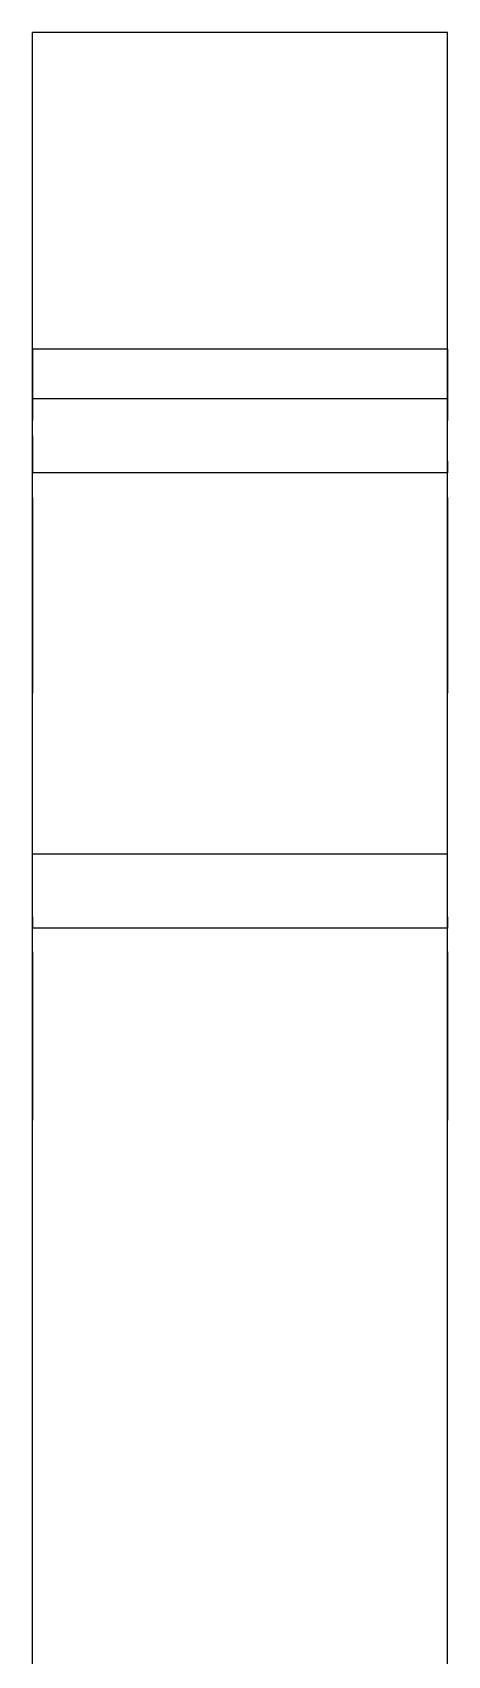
# Model space of a CAD drawing. Header units: millimetres. Extents: x -65 to 188, y -225 to 38.
# Drawn here: x 132.5 to 146.5, y -114.8 to -60 of the extents above; entities that cross this region are included whole.
import ezdxf

# ---------------------------------------------------------------- set-up
doc = ezdxf.new("R2010")
doc.units = ezdxf.units.MM
doc.layers.add('SIDE_YZ', color=7, linetype='Continuous')

msp = doc.modelspace()

# ---------------------------------------------------------------- linework, layer by layer
at = {"layer": 'SIDE_YZ'}
for p, q in [((146.5, -60.01), (132.5, -60.01)), ((132.5, -60.09), (132.5, -60.01)), ((132.5, -60.249), (132.5, -60.09)), ((132.5, -60.488), (132.5, -60.249)), ((146.5, -60.09), (146.5, -60.01)), ((146.5, -60.249), (146.5, -60.09)), ((146.5, -60.488), (146.5, -60.249)), ((132.5, -60.807), (132.5, -60.488)), ((132.5, -61.203), (132.5, -60.807)), ((146.5, -60.807), (146.5, -60.488)), ((146.5, -61.203), (146.5, -60.807)), ((132.5, -61.678), (132.5, -61.203)), ((146.5, -61.678), (146.5, -61.203)), ((132.5, -62.23), (132.5, -61.678)), ((146.5, -62.23), (146.5, -61.678)), ((132.5, -62.858), (132.5, -62.23)), ((146.5, -62.858), (146.5, -62.23)), ((132.5, -63.561), (132.5, -62.858)), ((146.5, -63.561), (146.5, -62.858)), ((132.5, -64.339), (132.5, -63.561)), ((146.5, -64.339), (146.5, -63.561)), ((132.5, -65.19), (132.5, -64.339)), ((146.5, -65.19), (146.5, -64.339)), ((132.5, -66.112), (132.5, -65.19)), ((146.5, -66.112), (146.5, -65.19)), ((132.5, -67.104), (132.5, -66.112)), ((146.5, -67.104), (146.5, -66.112)), ((132.5, -68.165), (132.5, -67.104)), ((146.5, -68.165), (146.5, -67.104)), ((132.5, -69.292), (132.5, -68.165)), ((146.5, -69.292), (146.5, -68.165)), ((132.5, -70.485), (132.5, -69.292)), ((146.5, -70.485), (146.5, -69.292)), ((132.5, -71.741), (132.5, -70.485)), ((146.5, -71.741), (146.5, -70.485)), ((146.5, -70.701), (132.5, -70.701)), ((132.5, -70.742), (132.5, -70.701)), ((132.5, -70.701), (132.5, -70.722)), ((132.5, -70.722), (132.5, -70.805)), ((132.5, -70.845), (132.5, -70.742)), ((132.5, -70.805), (132.5, -70.95)), ((132.5, -71.01), (132.5, -70.845)), ((132.5, -70.95), (132.5, -71.157)), ((132.5, -71.237), (132.5, -71.01)), ((132.5, -71.157), (132.5, -71.426)), ((146.5, -70.742), (146.5, -70.701)), ((146.5, -70.701), (146.5, -70.722)), ((146.5, -70.722), (146.5, -70.805)), ((146.5, -70.845), (146.5, -70.742)), ((146.5, -70.805), (146.5, -70.95)), ((146.5, -71.01), (146.5, -70.845)), ((146.5, -70.95), (146.5, -71.157)), ((146.5, -71.237), (146.5, -71.01)), ((146.5, -71.157), (146.5, -71.426)), ((132.5, -71.525), (132.5, -71.237)), ((132.5, -71.426), (132.5, -71.755)), ((132.5, -71.873), (132.5, -71.525)), ((132.5, -73.058), (132.5, -71.741)), ((132.5, -71.755), (132.5, -72.145)), ((146.5, -71.525), (146.5, -71.237)), ((146.5, -71.426), (146.5, -71.755)), ((146.5, -71.873), (146.5, -71.525)), ((146.5, -73.058), (146.5, -71.741)), ((146.5, -71.755), (146.5, -72.145)), ((132.5, -72.282), (132.5, -71.873)), ((132.5, -72.145), (132.5, -72.594)), ((132.5, -72.751), (132.5, -72.282)), ((146.5, -72.282), (146.5, -71.873)), ((146.5, -72.145), (146.5, -72.594)), ((146.5, -72.751), (146.5, -72.282)), ((146.5, -72.377), (132.5, -72.377)), ((132.5, -72.379), (132.5, -72.377)), ((132.5, -72.383), (132.5, -72.379)), ((132.5, -72.389), (132.5, -72.383)), ((132.5, -72.397), (132.5, -72.389)), ((132.5, -72.407), (132.5, -72.397)), ((132.5, -72.418), (132.5, -72.407)), ((132.5, -72.432), (132.5, -72.418)), ((132.5, -72.448), (132.5, -72.432)), ((132.5, -72.465), (132.5, -72.448)), ((132.5, -72.484), (132.5, -72.465)), ((132.5, -72.505), (132.5, -72.484)), ((132.5, -72.528), (132.5, -72.505)), ((132.5, -72.553), (132.5, -72.528)), ((132.5, -72.579), (132.5, -72.553)), ((132.5, -72.607), (132.5, -72.579)), ((132.5, -72.594), (132.5, -73.103)), ((132.5, -72.637), (132.5, -72.607)), ((132.5, -72.668), (132.5, -72.637)), ((132.5, -72.7), (132.5, -72.668)), ((132.5, -72.734), (132.5, -72.7)), ((132.5, -72.77), (132.5, -72.734)), ((132.5, -73.279), (132.5, -72.751)), ((132.5, -72.807), (132.5, -72.77)), ((132.5, -72.845), (132.5, -72.807)), ((132.5, -72.884), (132.5, -72.845)), ((146.5, -72.379), (146.5, -72.377)), ((146.5, -72.383), (146.5, -72.379)), ((146.5, -72.389), (146.5, -72.383)), ((146.5, -72.397), (146.5, -72.389)), ((146.5, -72.407), (146.5, -72.397)), ((146.5, -72.418), (146.5, -72.407)), ((146.5, -72.432), (146.5, -72.418)), ((146.5, -72.448), (146.5, -72.432)), ((146.5, -72.465), (146.5, -72.448)), ((146.5, -72.484), (146.5, -72.465)), ((146.5, -72.505), (146.5, -72.484)), ((146.5, -72.528), (146.5, -72.505)), ((146.5, -72.553), (146.5, -72.528)), ((146.5, -72.579), (146.5, -72.553)), ((146.5, -72.607), (146.5, -72.579)), ((146.5, -72.594), (146.5, -73.103)), ((146.5, -72.637), (146.5, -72.607)), ((146.5, -72.668), (146.5, -72.637)), ((146.5, -72.7), (146.5, -72.668)), ((146.5, -72.734), (146.5, -72.7)), ((146.5, -72.77), (146.5, -72.734)), ((146.5, -73.279), (146.5, -72.751)), ((146.5, -72.807), (146.5, -72.77)), ((146.5, -72.845), (146.5, -72.807)), ((146.5, -72.884), (146.5, -72.845)), ((132.5, -72.925), (132.5, -72.884)), ((132.5, -72.966), (132.5, -72.925)), ((132.5, -73.009), (132.5, -72.966)), ((132.5, -73.053), (132.5, -73.009)), ((132.5, -73.097), (132.5, -73.053)), ((132.5, -74.433), (132.5, -73.058)), ((132.5, -73.143), (132.5, -73.097)), ((132.5, -73.67), (132.5, -73.103)), ((132.5, -73.189), (132.5, -73.143)), ((132.5, -73.236), (132.5, -73.189)), ((132.5, -73.283), (132.5, -73.236)), ((132.5, -73.865), (132.5, -73.279)), ((132.5, -73.332), (132.5, -73.283)), ((132.5, -73.38), (132.5, -73.332)), ((132.5, -73.429), (132.5, -73.38)), ((146.5, -72.925), (146.5, -72.884)), ((146.5, -72.966), (146.5, -72.925)), ((146.5, -73.009), (146.5, -72.966)), ((146.5, -73.053), (146.5, -73.009)), ((146.5, -73.097), (146.5, -73.053)), ((146.5, -74.433), (146.5, -73.058)), ((146.5, -73.143), (146.5, -73.097)), ((146.5, -73.67), (146.5, -73.103)), ((146.5, -73.189), (146.5, -73.143)), ((146.5, -73.236), (146.5, -73.189)), ((146.5, -73.283), (146.5, -73.236)), ((146.5, -73.865), (146.5, -73.279)), ((146.5, -73.332), (146.5, -73.283)), ((146.5, -73.38), (146.5, -73.332)), ((146.5, -73.429), (146.5, -73.38)), ((132.5, -73.478), (132.5, -73.429)), ((132.5, -73.528), (132.5, -73.478)), ((132.5, -73.577), (132.5, -73.528)), ((132.5, -73.627), (132.5, -73.577)), ((132.5, -73.627), (132.5, -73.677)), ((132.5, -74.295), (132.5, -73.67)), ((132.5, -73.677), (132.5, -73.726)), ((132.5, -73.726), (132.5, -73.776)), ((132.5, -73.776), (132.5, -73.825)), ((132.5, -73.825), (132.5, -73.874)), ((132.5, -74.507), (132.5, -73.865)), ((132.5, -73.874), (132.5, -73.922)), ((132.5, -73.922), (132.5, -73.97)), ((146.5, -73.478), (146.5, -73.429)), ((146.5, -73.528), (146.5, -73.478)), ((146.5, -73.577), (146.5, -73.528)), ((146.5, -73.627), (146.5, -73.577)), ((146.5, -73.677), (146.5, -73.627)), ((146.5, -74.295), (146.5, -73.67)), ((146.5, -73.726), (146.5, -73.677)), ((146.5, -73.776), (146.5, -73.726)), ((146.5, -73.825), (146.5, -73.776)), ((146.5, -73.874), (146.5, -73.825)), ((146.5, -74.507), (146.5, -73.865)), ((146.5, -73.922), (146.5, -73.874)), ((146.5, -73.97), (146.5, -73.922)), ((132.5, -73.97), (132.5, -74.018)), ((132.5, -74.018), (132.5, -74.065)), ((132.5, -74.065), (132.5, -74.111)), ((132.5, -74.111), (132.5, -74.156)), ((132.5, -74.156), (132.5, -74.201)), ((132.5, -74.201), (132.5, -74.245)), ((132.5, -74.245), (132.5, -74.287)), ((132.5, -74.287), (132.5, -74.329)), ((132.5, -74.976), (132.5, -74.295)), ((132.5, -74.329), (132.5, -74.37)), ((132.5, -74.37), (132.5, -74.409)), ((132.5, -74.409), (132.5, -74.447)), ((132.5, -75.866), (132.5, -74.433)), ((132.5, -74.447), (132.5, -74.484)), ((132.5, -74.484), (132.5, -74.52)), ((132.5, -75.206), (132.5, -74.507)), ((146.5, -74.018), (146.5, -73.97)), ((146.5, -74.065), (146.5, -74.018)), ((146.5, -74.111), (146.5, -74.065)), ((146.5, -74.156), (146.5, -74.111)), ((146.5, -74.201), (146.5, -74.156)), ((146.5, -74.245), (146.5, -74.201)), ((146.5, -74.287), (146.5, -74.245)), ((146.5, -74.329), (146.5, -74.287)), ((146.5, -74.976), (146.5, -74.295)), ((146.5, -74.37), (146.5, -74.329)), ((146.5, -74.409), (146.5, -74.37)), ((146.5, -74.447), (146.5, -74.409)), ((146.5, -75.866), (146.5, -74.433)), ((146.5, -74.484), (146.5, -74.447)), ((146.5, -74.484), (146.5, -74.52)), ((146.5, -75.206), (146.5, -74.507)), ((132.5, -74.52), (132.5, -74.554)), ((132.5, -74.554), (132.5, -74.586)), ((132.5, -74.586), (132.5, -74.617)), ((132.5, -74.617), (132.5, -74.647)), ((132.5, -74.647), (132.5, -74.675)), ((132.5, -74.675), (132.5, -74.701)), ((132.5, -74.701), (132.5, -74.726)), ((132.5, -74.726), (132.5, -74.748)), ((132.5, -74.748), (132.5, -74.77)), ((132.5, -74.77), (132.5, -74.789)), ((132.5, -74.789), (132.5, -74.806)), ((132.5, -74.806), (132.5, -74.822)), ((132.5, -74.822), (132.5, -74.835)), ((132.5, -74.835), (132.5, -74.847)), ((132.5, -74.847), (132.5, -74.857)), ((132.5, -74.857), (132.5, -74.865)), ((132.5, -74.865), (132.5, -74.871)), ((132.5, -74.871), (132.5, -74.875)), ((132.5, -74.875), (132.5, -74.877)), ((146.5, -74.877), (132.5, -74.877)), ((132.5, -75.713), (132.5, -74.976)), ((146.5, -74.52), (146.5, -74.554)), ((146.5, -74.554), (146.5, -74.586)), ((146.5, -74.586), (146.5, -74.617)), ((146.5, -74.617), (146.5, -74.647)), ((146.5, -74.647), (146.5, -74.675)), ((146.5, -74.675), (146.5, -74.701)), ((146.5, -74.701), (146.5, -74.726)), ((146.5, -74.726), (146.5, -74.748)), ((146.5, -74.748), (146.5, -74.77)), ((146.5, -74.77), (146.5, -74.789)), ((146.5, -74.789), (146.5, -74.806)), ((146.5, -74.806), (146.5, -74.822)), ((146.5, -74.822), (146.5, -74.835)), ((146.5, -74.835), (146.5, -74.847)), ((146.5, -74.847), (146.5, -74.857)), ((146.5, -74.857), (146.5, -74.865)), ((146.5, -74.865), (146.5, -74.871)), ((146.5, -74.871), (146.5, -74.875)), ((146.5, -74.875), (146.5, -74.877)), ((146.5, -75.713), (146.5, -74.976)), ((132.5, -75.96), (132.5, -75.206)), ((146.5, -75.96), (146.5, -75.206)), ((132.5, -75.713), (132.5, -76.503)), ((132.5, -77.353), (132.5, -75.866)), ((132.5, -76.768), (132.5, -75.96)), ((146.5, -75.713), (146.5, -76.503)), ((146.5, -77.353), (146.5, -75.866)), ((146.5, -76.768), (146.5, -75.96)), ((132.5, -76.503), (132.5, -77.347)), ((146.5, -76.503), (146.5, -77.347)), ((132.5, -77.628), (132.5, -76.768)), ((146.5, -77.628), (146.5, -76.768)), ((132.5, -77.347), (132.5, -78.242)), ((132.5, -78.893), (132.5, -77.353)), ((132.5, -77.628), (132.5, -78.54)), ((146.5, -77.347), (146.5, -78.242)), ((146.5, -78.893), (146.5, -77.353)), ((146.5, -77.628), (146.5, -78.54)), ((132.5, -78.242), (132.5, -79.188)), ((146.5, -78.242), (146.5, -79.188)), ((132.5, -79.501), (132.5, -78.54)), ((132.5, -80.482), (132.5, -78.893)), ((146.5, -79.501), (146.5, -78.54)), ((146.5, -80.482), (146.5, -78.893)), ((132.5, -79.188), (132.5, -80.182)), ((146.5, -79.188), (146.5, -80.182)), ((132.5, -80.511), (132.5, -79.501)), ((146.5, -80.511), (146.5, -79.501)), ((132.5, -80.182), (132.5, -81.223)), ((132.5, -82.118), (132.5, -80.482)), ((132.5, -81.567), (132.5, -80.511)), ((146.5, -80.182), (146.5, -81.223)), ((146.5, -82.118), (146.5, -80.482)), ((146.5, -81.567), (146.5, -80.511)), ((132.5, -81.223), (132.5, -82.31)), ((132.5, -82.668), (132.5, -81.567)), ((146.5, -81.223), (146.5, -82.31)), ((146.5, -82.668), (146.5, -81.567)), ((132.5, -83.799), (132.5, -82.118)), ((146.5, -83.799), (146.5, -82.118)), ((132.5, -83.441), (132.5, -82.31)), ((132.5, -83.812), (132.5, -82.668)), ((146.5, -83.441), (146.5, -82.31)), ((146.5, -83.812), (146.5, -82.668)), ((132.5, -84.613), (132.5, -83.441)), ((132.5, -85.521), (132.5, -83.799)), ((132.5, -84.998), (132.5, -83.812)), ((146.5, -84.613), (146.5, -83.441)), ((146.5, -85.521), (146.5, -83.799)), ((146.5, -84.998), (146.5, -83.812)), ((132.5, -85.826), (132.5, -84.613)), ((146.5, -85.826), (146.5, -84.613)), ((132.5, -86.223), (132.5, -84.998)), ((146.5, -86.223), (146.5, -84.998)), ((132.5, -87.283), (132.5, -85.521)), ((132.5, -87.077), (132.5, -85.826)), ((146.5, -87.283), (146.5, -85.521)), ((146.5, -87.077), (146.5, -85.826)), ((132.5, -87.486), (132.5, -86.223)), ((146.5, -87.486), (146.5, -86.223)), ((132.5, -88.364), (132.5, -87.077)), ((146.5, -88.364), (146.5, -87.077)), ((132.5, -89.081), (132.5, -87.283)), ((132.5, -88.784), (132.5, -87.486)), ((146.5, -89.081), (146.5, -87.283)), ((146.5, -88.784), (146.5, -87.486)), ((146.5, -87.75), (132.5, -87.75)), ((132.5, -87.752), (132.5, -87.75)), ((132.5, -87.756), (132.5, -87.752)), ((132.5, -87.762), (132.5, -87.756)), ((132.5, -87.77), (132.5, -87.762)), ((132.5, -87.78), (132.5, -87.77)), ((132.5, -87.792), (132.5, -87.78)), ((132.5, -87.805), (132.5, -87.792)), ((132.5, -87.821), (132.5, -87.805)), ((132.5, -87.838), (132.5, -87.821)), ((132.5, -87.857), (132.5, -87.838)), ((132.5, -87.878), (132.5, -87.857)), ((132.5, -87.901), (132.5, -87.878)), ((132.5, -87.926), (132.5, -87.901)), ((132.5, -87.952), (132.5, -87.926)), ((132.5, -87.98), (132.5, -87.952)), ((132.5, -88.01), (132.5, -87.98)), ((132.5, -88.041), (132.5, -88.01)), ((132.5, -88.073), (132.5, -88.041)), ((132.5, -88.107), (132.5, -88.073)), ((132.5, -88.143), (132.5, -88.107)), ((132.5, -88.18), (132.5, -88.143)), ((132.5, -88.218), (132.5, -88.18)), ((146.5, -87.752), (146.5, -87.75)), ((146.5, -87.756), (146.5, -87.752)), ((146.5, -87.762), (146.5, -87.756)), ((146.5, -87.77), (146.5, -87.762)), ((146.5, -87.78), (146.5, -87.77)), ((146.5, -87.792), (146.5, -87.78)), ((146.5, -87.805), (146.5, -87.792)), ((146.5, -87.821), (146.5, -87.805)), ((146.5, -87.838), (146.5, -87.821)), ((146.5, -87.857), (146.5, -87.838)), ((146.5, -87.878), (146.5, -87.857)), ((146.5, -87.901), (146.5, -87.878)), ((146.5, -87.926), (146.5, -87.901)), ((146.5, -87.952), (146.5, -87.926)), ((146.5, -87.98), (146.5, -87.952)), ((146.5, -88.01), (146.5, -87.98)), ((146.5, -88.041), (146.5, -88.01)), ((146.5, -88.073), (146.5, -88.041)), ((146.5, -88.107), (146.5, -88.073)), ((146.5, -88.143), (146.5, -88.107)), ((146.5, -88.18), (146.5, -88.143)), ((146.5, -88.218), (146.5, -88.18)), ((132.5, -88.257), (132.5, -88.218)), ((132.5, -88.298), (132.5, -88.257)), ((132.5, -88.339), (132.5, -88.298)), ((132.5, -88.382), (132.5, -88.339)), ((132.5, -89.686), (132.5, -88.364)), ((132.5, -88.426), (132.5, -88.382)), ((132.5, -88.47), (132.5, -88.426)), ((132.5, -88.516), (132.5, -88.47)), ((132.5, -88.562), (132.5, -88.516)), ((132.5, -88.609), (132.5, -88.562)), ((132.5, -88.657), (132.5, -88.609)), ((132.5, -88.705), (132.5, -88.657)), ((132.5, -88.753), (132.5, -88.705)), ((132.5, -88.802), (132.5, -88.753)), ((146.5, -88.257), (146.5, -88.218)), ((146.5, -88.298), (146.5, -88.257)), ((146.5, -88.339), (146.5, -88.298)), ((146.5, -88.382), (146.5, -88.339)), ((146.5, -89.686), (146.5, -88.364)), ((146.5, -88.426), (146.5, -88.382)), ((146.5, -88.47), (146.5, -88.426)), ((146.5, -88.516), (146.5, -88.47)), ((146.5, -88.562), (146.5, -88.516)), ((146.5, -88.609), (146.5, -88.562)), ((146.5, -88.657), (146.5, -88.609)), ((146.5, -88.705), (146.5, -88.657)), ((146.5, -88.753), (146.5, -88.705)), ((146.5, -88.802), (146.5, -88.753)), ((132.5, -90.116), (132.5, -88.784)), ((132.5, -88.851), (132.5, -88.802)), ((132.5, -88.901), (132.5, -88.851)), ((132.5, -88.95), (132.5, -88.901)), ((132.5, -89), (132.5, -88.95)), ((132.5, -89.05), (132.5, -89)), ((132.5, -89.099), (132.5, -89.05)), ((132.5, -90.912), (132.5, -89.081)), ((132.5, -89.149), (132.5, -89.099)), ((132.5, -89.198), (132.5, -89.149)), ((132.5, -89.247), (132.5, -89.198)), ((132.5, -89.295), (132.5, -89.247)), ((132.5, -89.343), (132.5, -89.295)), ((146.5, -90.116), (146.5, -88.784)), ((146.5, -88.851), (146.5, -88.802)), ((146.5, -88.901), (146.5, -88.851)), ((146.5, -88.95), (146.5, -88.901)), ((146.5, -89), (146.5, -88.95)), ((146.5, -89.05), (146.5, -89)), ((146.5, -89.099), (146.5, -89.05)), ((146.5, -90.912), (146.5, -89.081)), ((146.5, -89.149), (146.5, -89.099)), ((146.5, -89.198), (146.5, -89.149)), ((146.5, -89.247), (146.5, -89.198)), ((146.5, -89.295), (146.5, -89.247)), ((146.5, -89.343), (146.5, -89.295)), ((132.5, -89.391), (132.5, -89.343)), ((132.5, -89.438), (132.5, -89.391)), ((132.5, -89.484), (132.5, -89.438)), ((132.5, -89.53), (132.5, -89.484)), ((132.5, -89.574), (132.5, -89.53)), ((132.5, -89.618), (132.5, -89.574)), ((132.5, -89.661), (132.5, -89.618)), ((132.5, -89.702), (132.5, -89.661)), ((132.5, -91.039), (132.5, -89.686)), ((132.5, -89.743), (132.5, -89.702)), ((132.5, -89.782), (132.5, -89.743)), ((132.5, -89.82), (132.5, -89.782)), ((132.5, -89.857), (132.5, -89.82)), ((146.5, -89.391), (146.5, -89.343)), ((146.5, -89.438), (146.5, -89.391)), ((146.5, -89.484), (146.5, -89.438)), ((146.5, -89.53), (146.5, -89.484)), ((146.5, -89.574), (146.5, -89.53)), ((146.5, -89.618), (146.5, -89.574)), ((146.5, -89.661), (146.5, -89.618)), ((146.5, -89.702), (146.5, -89.661)), ((146.5, -91.039), (146.5, -89.686)), ((146.5, -89.743), (146.5, -89.702)), ((146.5, -89.782), (146.5, -89.743)), ((146.5, -89.82), (146.5, -89.782)), ((146.5, -89.857), (146.5, -89.82)), ((132.5, -89.857), (132.5, -89.893)), ((132.5, -89.893), (132.5, -89.927)), ((132.5, -89.927), (132.5, -89.959)), ((132.5, -89.959), (132.5, -89.99)), ((132.5, -89.99), (132.5, -90.02)), ((132.5, -90.02), (132.5, -90.048)), ((132.5, -90.048), (132.5, -90.074)), ((132.5, -90.074), (132.5, -90.099)), ((132.5, -90.099), (132.5, -90.122)), ((132.5, -91.48), (132.5, -90.116)), ((132.5, -90.122), (132.5, -90.143)), ((132.5, -90.143), (132.5, -90.162)), ((132.5, -90.162), (132.5, -90.179)), ((132.5, -90.179), (132.5, -90.195)), ((132.5, -90.195), (132.5, -90.208)), ((132.5, -90.208), (132.5, -90.22)), ((132.5, -90.22), (132.5, -90.23)), ((132.5, -90.23), (132.5, -90.238)), ((132.5, -90.238), (132.5, -90.244)), ((132.5, -90.244), (132.5, -90.248)), ((132.5, -90.248), (132.5, -90.25)), ((146.5, -90.25), (132.5, -90.25)), ((146.5, -89.857), (146.5, -89.893)), ((146.5, -89.893), (146.5, -89.927)), ((146.5, -89.927), (146.5, -89.959)), ((146.5, -89.959), (146.5, -89.99)), ((146.5, -89.99), (146.5, -90.02)), ((146.5, -90.02), (146.5, -90.048)), ((146.5, -90.048), (146.5, -90.074)), ((146.5, -90.074), (146.5, -90.099)), ((146.5, -90.099), (146.5, -90.122)), ((146.5, -91.48), (146.5, -90.116)), ((146.5, -90.122), (146.5, -90.143)), ((146.5, -90.143), (146.5, -90.162)), ((146.5, -90.162), (146.5, -90.179)), ((146.5, -90.179), (146.5, -90.195)), ((146.5, -90.195), (146.5, -90.208)), ((146.5, -90.208), (146.5, -90.22)), ((146.5, -90.22), (146.5, -90.23)), ((146.5, -90.23), (146.5, -90.238)), ((146.5, -90.238), (146.5, -90.244)), ((146.5, -90.244), (146.5, -90.248)), ((146.5, -90.248), (146.5, -90.25)), ((132.5, -92.774), (132.5, -90.912)), ((146.5, -92.774), (146.5, -90.912)), ((132.5, -91.039), (132.5, -92.423)), ((132.5, -92.872), (132.5, -91.48)), ((146.5, -91.039), (146.5, -92.423)), ((146.5, -92.872), (146.5, -91.48)), ((132.5, -92.423), (132.5, -93.834)), ((146.5, -92.423), (146.5, -93.834)), ((132.5, -94.663), (132.5, -92.774)), ((132.5, -94.292), (132.5, -92.872)), ((146.5, -94.663), (146.5, -92.774)), ((146.5, -94.292), (146.5, -92.872)), ((132.5, -93.834), (132.5, -95.271)), ((146.5, -93.834), (146.5, -95.271)), ((132.5, -95.737), (132.5, -94.292)), ((132.5, -96.577), (132.5, -94.663)), ((146.5, -95.737), (146.5, -94.292)), ((146.5, -96.577), (146.5, -94.663)), ((132.5, -95.271), (132.5, -96.731)), ((146.5, -95.271), (146.5, -96.731)), ((132.5, -97.204), (132.5, -95.737)), ((146.5, -97.204), (146.5, -95.737)), ((132.5, -98.513), (132.5, -96.577)), ((132.5, -98.212), (132.5, -96.731)), ((146.5, -98.513), (146.5, -96.577)), ((146.5, -98.212), (146.5, -96.731)), ((132.5, -98.691), (132.5, -97.204)), ((146.5, -98.691), (146.5, -97.204)), ((132.5, -99.712), (132.5, -98.212)), ((132.5, -100.466), (132.5, -98.513)), ((146.5, -99.712), (146.5, -98.212)), ((146.5, -100.466), (146.5, -98.513)), ((132.5, -100.197), (132.5, -98.691)), ((146.5, -100.197), (146.5, -98.691)), ((132.5, -101.228), (132.5, -99.712)), ((146.5, -101.228), (146.5, -99.712)), ((132.5, -101.718), (132.5, -100.197)), ((146.5, -101.718), (146.5, -100.197)), ((132.5, -102.435), (132.5, -100.466)), ((146.5, -102.435), (146.5, -100.466)), ((132.5, -102.758), (132.5, -101.228)), ((146.5, -102.758), (146.5, -101.228)), ((132.5, -103.251), (132.5, -101.718)), ((146.5, -103.251), (146.5, -101.718)), ((132.5, -104.416), (132.5, -102.435)), ((146.5, -104.416), (146.5, -102.435)), ((132.5, -104.3), (132.5, -102.758)), ((146.5, -104.3), (146.5, -102.758)), ((132.5, -104.796), (132.5, -103.251)), ((146.5, -104.796), (146.5, -103.251)), ((132.5, -105.85), (132.5, -104.3)), ((132.5, -106.406), (132.5, -104.416)), ((146.5, -105.85), (146.5, -104.3)), ((146.5, -106.406), (146.5, -104.416)), ((132.5, -106.349), (132.5, -104.796)), ((146.5, -106.349), (146.5, -104.796)), ((132.5, -107.407), (132.5, -105.85)), ((146.5, -107.407), (146.5, -105.85)), ((132.5, -107.907), (132.5, -106.349)), ((132.5, -108.402), (132.5, -106.406)), ((146.5, -107.907), (146.5, -106.349)), ((146.5, -108.402), (146.5, -106.406)), ((132.5, -108.968), (132.5, -107.407)), ((132.5, -109.469), (132.5, -107.907)), ((146.5, -108.968), (146.5, -107.407)), ((146.5, -109.469), (146.5, -107.907)), ((132.5, -110.4), (132.5, -108.402)), ((146.5, -110.4), (146.5, -108.402)), ((132.5, -110.531), (132.5, -108.968)), ((146.5, -110.531), (146.5, -108.968)), ((132.5, -111.032), (132.5, -109.469)), ((146.5, -111.032), (146.5, -109.469)), ((132.5, -112.397), (132.5, -110.4)), ((132.5, -112.093), (132.5, -110.531)), ((146.5, -112.397), (146.5, -110.4)), ((146.5, -112.093), (146.5, -110.531)), ((132.5, -112.593), (132.5, -111.032)), ((146.5, -112.593), (146.5, -111.032)), ((132.5, -113.651), (132.5, -112.093)), ((146.5, -113.651), (146.5, -112.093)), ((132.5, -114.391), (132.5, -112.397)), ((132.5, -114.15), (132.5, -112.593)), ((146.5, -114.391), (146.5, -112.397)), ((146.5, -114.15), (146.5, -112.593)), ((132.5, -115.204), (132.5, -113.651)), ((146.5, -115.204), (146.5, -113.651)), ((132.5, -115.7), (132.5, -114.15)), ((132.5, -116.378), (132.5, -114.391)), ((146.5, -115.7), (146.5, -114.15)), ((146.5, -116.378), (146.5, -114.391))]:
    msp.add_line(p, q, dxfattribs=at)

doc.saveas('drawing.dxf')
